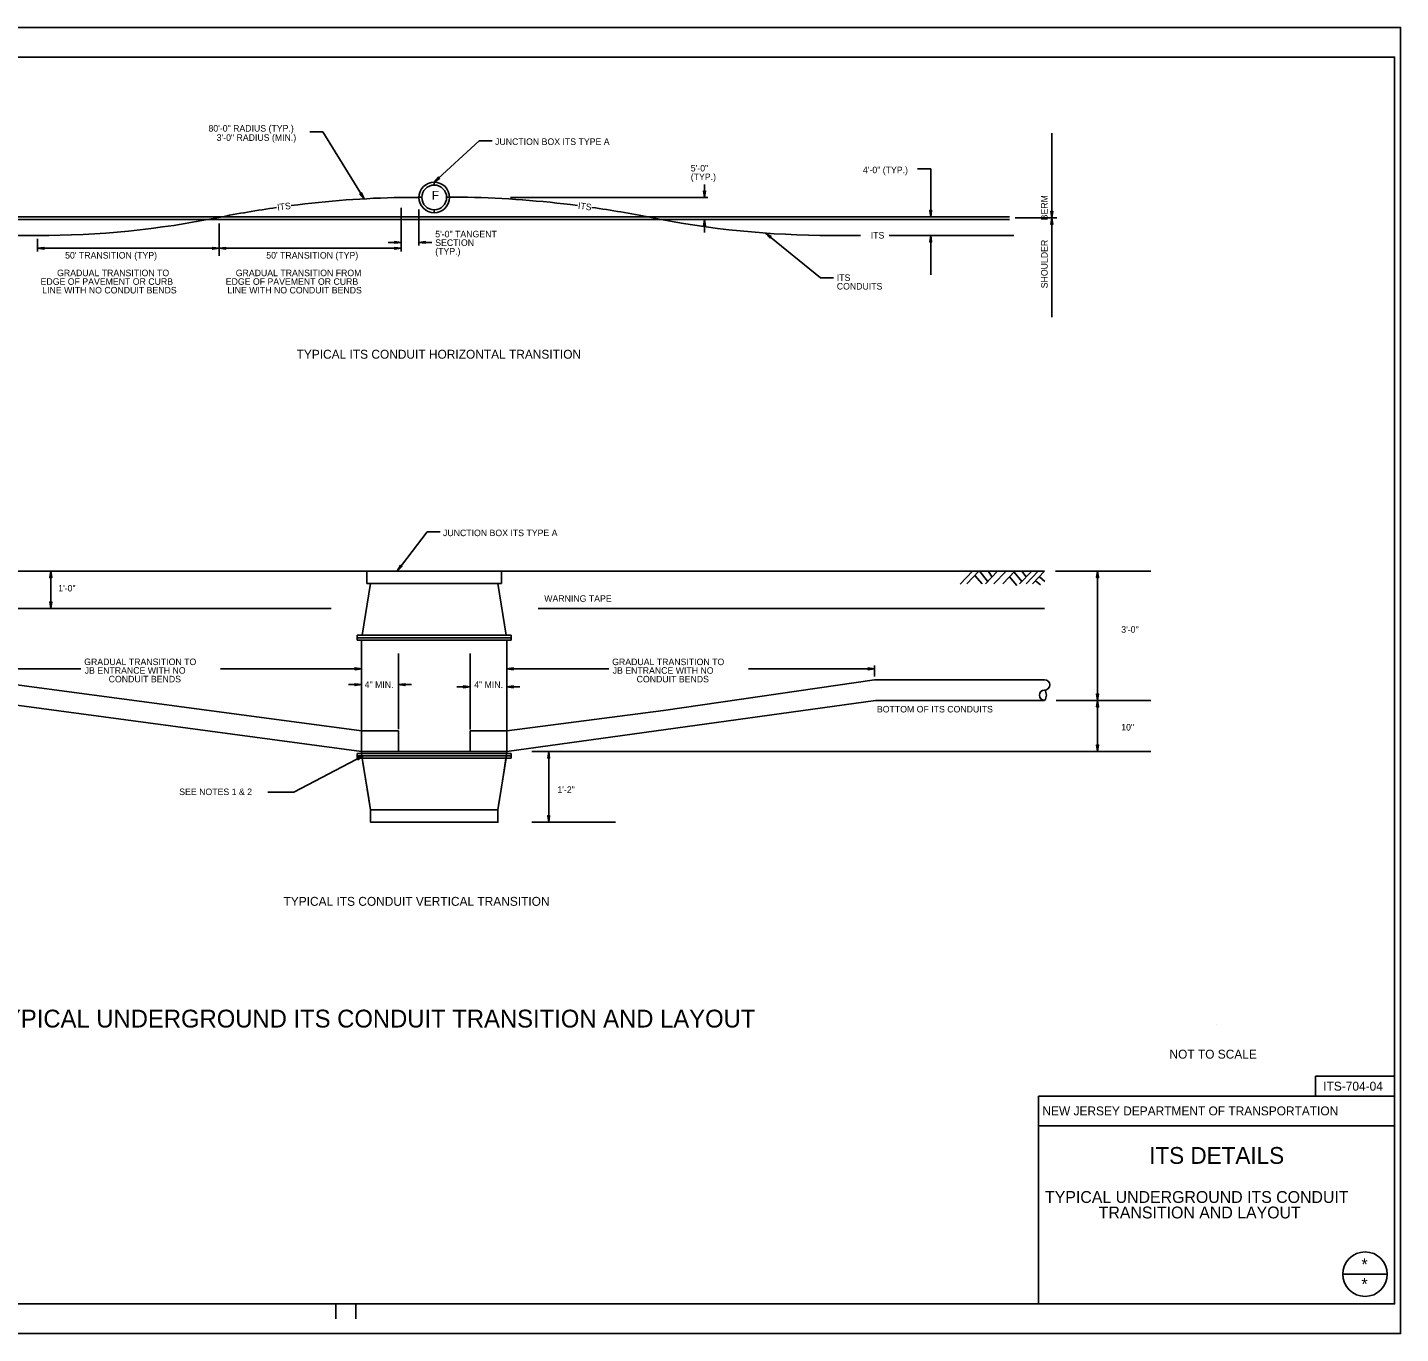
# Model space of a CAD drawing. Extents: x 508081 to 704973, y 495634 to 704964.
# Drawn here: x 508435 to 509129, y 495634 to 496294 of the extents above; entities that cross this region are included whole.
import ezdxf

# ---------------------------------------------------------------- set-up
doc = ezdxf.new("R2010")
doc.units = 0
doc.layers.add('1', color=7, linetype='Continuous')
doc.layers.add('41', color=7, linetype='Continuous')

msp = doc.modelspace()

# ---------------------------------------------------------------- linework, layer by layer
at = {"layer": '1'}
for p, q in [((509129.07, 496293.88), (508080.9, 496293.88)), ((509126.07, 496278.88), (508136.07, 496278.88)), ((509126.07, 495648.88), (509126.07, 496278.88)), ((508577.94, 496241.19), (508584.54, 496241.19)), ((508605.42, 496207.25), (508584.54, 496241.19)), ((508640.83, 496215.71), (508663.51, 496236.64)), ((508670.11, 496236.64), (508663.51, 496236.64)), ((508952.9, 496197.69), (508952.9, 496240.51)), ((508952.9, 496240.51), (508952.9, 496228.01)), ((508885.08, 496222.49), (508891.68, 496222.49)), ((508891.68, 496198.11), (508891.68, 496222.49)), ((508640.83, 496215.73), (508640.83, 496214.26)), ((508640.83, 496214.26), (508640.83, 496215.73)), ((508640.83, 496214.26), (508640.83, 496215.73)), ((508640.83, 496214.26), (508640.83, 496215.73)), ((508777.42, 496214.57), (508777.42, 496207.97)), ((508952.9, 496197.69), (508952.9, 496216.67)), ((508624.11, 496208), (508633.27, 496208)), ((508634.62, 496208.06), (508633.04, 496208.06)), ((508633.04, 496208.06), (508634.62, 496208.06)), ((508633.04, 496208.06), (508634.62, 496208.06)), ((508634.62, 496208.06), (508633.04, 496208.06)), ((508647.04, 496208.06), (508648.62, 496208.06)), ((508648.62, 496208.06), (508647.04, 496208.06)), ((508647.04, 496208.06), (508648.62, 496208.06)), ((508648.62, 496208.06), (508647.04, 496208.06)), ((508657.65, 496208.06), (508648.46, 496208.06)), ((508679.4, 496207.97), (508779.07, 496207.97)), ((508624.11, 496202.79), (508624.11, 496180.65)), ((508624.11, 496201.14), (508624.11, 496183.63)), ((508633.09, 496201.95), (508633.09, 496183.63)), ((508640.83, 496200.27), (508640.83, 496201.74)), ((508640.83, 496201.74), (508640.83, 496200.27)), ((508640.83, 496200.27), (508640.83, 496201.74)), ((508640.83, 496200.27), (508640.83, 496201.74)), ((508351.13, 496198.13), (508931.47, 496198.19)), ((508351.13, 496196.75), (508931.47, 496196.81)), ((508532.22, 496194.8), (508532.22, 496178.49)), ((508777.42, 496190.2), (508777.42, 496196.8)), ((508777.65, 496196.8), (508779.07, 496196.8)), ((508934.44, 496197.69), (508955.49, 496197.69)), ((508952.9, 496197.69), (508952.9, 496147.43)), ((508952.9, 496197.69), (508952.9, 496187.93)), ((508403.83, 496188.69), (508440.33, 496188.69)), ((508440.33, 496187.04), (508440.33, 496180.65)), ((508808.14, 496190), (508835.99, 496167.39)), ((508856.14, 496188.75), (508841.42, 496188.75)), ((508933.69, 496188.75), (508870.68, 496188.75)), ((508891.68, 496188.78), (508891.68, 496168.83)), ((508532.22, 496182.3), (508440.33, 496182.3)), ((508532.22, 496182.3), (508624.11, 496182.3)), ((508617.51, 496185.28), (508624.11, 496185.28)), ((508639.69, 496185.28), (508633.09, 496185.28)), ((508842.59, 496167.39), (508835.99, 496167.39)), ((508952.9, 496147.43), (508952.9, 496166.41)), ((508622.14, 496019.2), (508637.19, 496038.95)), ((508643.79, 496038.95), (508637.19, 496038.95)), ((508324.89, 496019.2), (508949.25, 496019.2)), ((508447.08, 496019.2), (508447.08, 496000.29)), ((508604.41, 495986.74), (508608.64, 496012.89)), ((508610.34, 496019.1), (508606.78, 496019.1)), ((508606.78, 496019.1), (508606.78, 496012.89)), ((508606.78, 496012.89), (508608.64, 496012.89)), ((508608.64, 496012.89), (508612.4, 496012.89)), ((508610.34, 496019.1), (508671.31, 496019.1)), ((508672.99, 496012.89), (508612.4, 496012.89)), ((508671.31, 496019.1), (508674.86, 496019.1)), ((508677.23, 495986.74), (508672.99, 496012.89)), ((508672.99, 496012.89), (508674.86, 496012.89)), ((508674.86, 496019.1), (508674.86, 496012.89)), ((508912.84, 496019.2), (508906.62, 496012.6)), ((508908.34, 496019.2), (508949.25, 496019.2)), ((508916, 496019.2), (508909.9, 496012.7)), ((508913.9, 496016.92), (508917.65, 496012.79)), ((508916.47, 496019.01), (508920.44, 496014.07)), ((508925.5, 496019.2), (508919.41, 496012.7)), ((508920.84, 496019.01), (508922.66, 496016.14)), ((508929.78, 496019.2), (508923.62, 496012.67)), ((508934.22, 496019.2), (508928.19, 496012.76)), ((508931.53, 496016.29), (508935.28, 496011.82)), ((508933.81, 496018.67), (508937.78, 496013.95)), ((508942.72, 496019.2), (508936.63, 496012.7)), ((508937.66, 496019.14), (508939.88, 496016.2)), ((508945.94, 496019.2), (508939.85, 496012.7)), ((508949.25, 496019.2), (508943.19, 496012.76)), ((508944.66, 496014.17), (508947.1, 496012.23)), ((508946.6, 496016.35), (508949.38, 496013.85)), ((508954.7, 496019.2), (509002.92, 496019.2)), ((508975.99, 496019.2), (508975.99, 495953.84)), ((508324.89, 496000.29), (508588.82, 496000.29)), ((508693.39, 496000.29), (508949.25, 496000.29)), ((508677.23, 495986.74), (508601.92, 495986.74)), ((508601.92, 495985.51), (508601.92, 495986.74)), ((508604.91, 495985.51), (508601.92, 495985.51)), ((508601.92, 495985.51), (508601.92, 495984.27)), ((508604.91, 495985.51), (508676.72, 495985.51)), ((508676.72, 495985.51), (508679.72, 495985.51)), ((508677.23, 495986.74), (508679.72, 495986.74)), ((508679.72, 495985.51), (508679.72, 495986.74)), ((508679.72, 495985.51), (508679.72, 495984.27)), ((508601.92, 495984.27), (508677.47, 495984.27)), ((508604.17, 495984.27), (508604.17, 495927.05)), ((508677.47, 495984.27), (508677.47, 495927.05)), ((508679.72, 495984.27), (508677.47, 495984.27)), ((508622.72, 495939.3), (508622.72, 495977.56)), ((508658.91, 495939.17), (508658.91, 495977.56)), ((508863.36, 495965.89), (508863.36, 495971.45)), ((508462.33, 495969.82), (508410.71, 495969.82)), ((508410.71, 495964.26), (508604.17, 495938.39)), ((508532.83, 495969.82), (508604.17, 495969.82)), ((508604.17, 495966.84), (508604.17, 495960.14)), ((508622.72, 495966.84), (508622.72, 495960.14)), ((508658.91, 495967.23), (508658.91, 495959.03)), ((508729.09, 495969.8), (508677.47, 495969.8)), ((508756.61, 495948.74), (508863.36, 495964.24)), ((508799.59, 495969.8), (508863.36, 495969.8)), ((508949.25, 495964.24), (508863.36, 495964.24)), ((508863.36, 495964.24), (508949.25, 495964.24)), ((508597.57, 495961.79), (508604.17, 495961.79)), ((508622.72, 495961.79), (508629.32, 495961.79)), ((508652.31, 495960.68), (508658.91, 495960.68)), ((508684.07, 495960.68), (508677.47, 495960.68)), ((508604.17, 495927.99), (508411.07, 495953.86)), ((508863.72, 495953.84), (508677.47, 495927.99)), ((508863.72, 495953.84), (508949.25, 495953.84)), ((508949.25, 495953.84), (508863.72, 495953.84)), ((508955.01, 495953.84), (509002.92, 495953.84)), ((508975.99, 495953.84), (508975.99, 495927.99)), ((508677.47, 495938.39), (508756.61, 495948.74)), ((508604.17, 495938.39), (508622.75, 495938.39)), ((508622.75, 495938.39), (508622.75, 495927.99)), ((508658.91, 495938.39), (508658.91, 495927.99)), ((508658.91, 495938.39), (508677.47, 495938.39)), ((508622.75, 495936.24), (508622.75, 495936.24)), ((508604.91, 495925.81), (508569.87, 495907.52)), ((508601.92, 495927.05), (508601.92, 495925.81)), ((508677.47, 495927.05), (508601.92, 495927.05)), ((508604.91, 495925.81), (508601.92, 495925.81)), ((508601.92, 495925.81), (508601.92, 495924.58)), ((508604.41, 495924.58), (508601.92, 495924.58)), ((508602.2, 495925.81), (508679.72, 495925.81)), ((508604.17, 495927.99), (508622.75, 495927.99)), ((508604.41, 495924.58), (508679.72, 495924.58)), ((508604.41, 495924.58), (508608.64, 495898.47)), ((508658.91, 495927.99), (508677.47, 495927.99)), ((508677.23, 495924.58), (508672.99, 495898.47)), ((508677.47, 495927.05), (508679.72, 495927.05)), ((508679.72, 495927.05), (508679.72, 495925.81)), ((508679.72, 495925.81), (508679.72, 495924.58)), ((508690.13, 495927.99), (509002.89, 495927.99)), ((508698.69, 495927.99), (508698.69, 495892.22)), ((508569.87, 495907.52), (508556.84, 495907.52)), ((508608.64, 495892.22), (508608.64, 495898.47)), ((508608.64, 495898.47), (508672.99, 495898.47)), ((508672.99, 495892.22), (508672.99, 495898.47)), ((508609.22, 495892.22), (508608.64, 495892.22)), ((508609.22, 495892.22), (508672.42, 495892.22)), ((508672.99, 495892.22), (508672.42, 495892.22)), ((508690.13, 495892.22), (508732.35, 495892.22)), ((509036.12, 495790.06), (509036.12, 495790.06)), ((509086.12, 495753.88), (509086.12, 495763.88)), ((509086.12, 495763.88), (509126.12, 495763.88)), ((509126.12, 495753.88), (508946.12, 495753.88)), ((508946.12, 495753.88), (508946.12, 495648.88)), ((509126.12, 495738.88), (508946.12, 495738.88)), ((509111.12, 495663.88), (509099.87, 495663.88)), ((509111.12, 495663.88), (509122.37, 495663.88)), ((508136.07, 495648.88), (509126.07, 495648.88)), ((508591.07, 495641.38), (508591.07, 495648.88)), ((508601.19, 495641.32), (508601.19, 495648.88)), ((509129.07, 495633.88), (508080.9, 495633.88))]:
    msp.add_line(p, q, dxfattribs=at)
for points in [[(508640.83, 496215.71), (508643.58, 496217.61), (508643, 496217.71), (508642.94, 496218.3)], [(508640.83, 496215.71), (508643.58, 496217.61), (508643, 496217.71), (508642.94, 496218.3)], [(508605.42, 496207.25), (508604.09, 496210.32), (508603.87, 496209.77), (508603.28, 496209.82)], [(508605.42, 496207.25), (508604.09, 496210.32), (508603.87, 496209.77), (508603.28, 496209.82)], [(508777.42, 496207.97), (508777.89, 496211.28), (508777.42, 496210.92), (508776.95, 496211.28)], [(508777.42, 496207.97), (508777.89, 496211.28), (508777.42, 496210.92), (508776.95, 496211.28)], [(508891.68, 496198.11), (508892.15, 496201.42), (508891.68, 496201.06), (508891.2, 496201.42)], [(508891.68, 496198.11), (508892.15, 496201.42), (508891.68, 496201.06), (508891.2, 496201.42)], [(508952.9, 496197.69), (508953.37, 496200.99), (508952.9, 496200.64), (508952.42, 496200.99)], [(508952.9, 496197.69), (508953.37, 496200.99), (508952.9, 496200.64), (508952.42, 496200.99)], [(508777.42, 496196.8), (508776.95, 496193.49), (508777.42, 496193.84), (508777.89, 496193.49)], [(508777.42, 496196.8), (508776.95, 496193.49), (508777.42, 496193.84), (508777.89, 496193.49)], [(508952.9, 496197.69), (508952.42, 496194.38), (508952.9, 496194.73), (508953.37, 496194.38)], [(508808.14, 496190), (508810.41, 496187.55), (508810.43, 496188.14), (508811, 496188.28)], [(508808.14, 496190), (508810.41, 496187.55), (508810.43, 496188.14), (508811, 496188.28)], [(508891.68, 496188.78), (508891.2, 496185.47), (508891.68, 496185.83), (508892.15, 496185.47)], [(508440.33, 496182.3), (508443.64, 496181.82), (508443.28, 496182.3), (508443.64, 496182.77)], [(508440.33, 496182.3), (508443.64, 496181.82), (508443.28, 496182.3), (508443.64, 496182.77)], [(508532.22, 496182.3), (508528.91, 496182.77), (508529.27, 496182.3), (508528.91, 496181.82)], [(508532.22, 496182.3), (508528.91, 496182.77), (508529.27, 496182.3), (508528.91, 496181.82)], [(508532.22, 496182.3), (508535.53, 496181.82), (508535.17, 496182.3), (508535.53, 496182.77)], [(508532.22, 496182.3), (508535.53, 496181.82), (508535.17, 496182.3), (508535.53, 496182.77)], [(508624.11, 496185.28), (508620.8, 496185.75), (508621.16, 496185.28), (508620.8, 496184.81)], [(508624.11, 496185.28), (508620.8, 496185.75), (508621.16, 496185.28), (508620.8, 496184.81)], [(508624.11, 496182.3), (508620.8, 496182.77), (508621.16, 496182.3), (508620.8, 496181.82)], [(508624.11, 496182.3), (508620.8, 496182.77), (508621.16, 496182.3), (508620.8, 496181.82)], [(508633.09, 496185.28), (508636.4, 496184.81), (508636.05, 496185.28), (508636.4, 496185.75)], [(508622.14, 496019.2), (508624.52, 496021.54), (508623.93, 496021.55), (508623.77, 496022.11)], [(508447.08, 496019.2), (508446.61, 496015.89), (508447.08, 496016.25), (508447.55, 496015.89)], [(508447.08, 496019.2), (508446.61, 496015.89), (508447.08, 496016.25), (508447.55, 496015.89)], [(508975.99, 496019.2), (508975.52, 496015.89), (508975.99, 496016.25), (508976.47, 496015.89)], [(508975.99, 496019.2), (508975.52, 496015.89), (508975.99, 496016.25), (508976.47, 496015.89)], [(508447.08, 496000.29), (508447.55, 496003.6), (508447.08, 496003.24), (508446.61, 496003.6)], [(508447.08, 496000.29), (508447.55, 496003.6), (508447.08, 496003.24), (508446.61, 496003.6)], [(508604.17, 495969.82), (508600.86, 495970.3), (508601.22, 495969.82), (508600.86, 495969.35)], [(508677.47, 495969.8), (508680.77, 495969.33), (508680.42, 495969.8), (508680.77, 495970.28)], [(508863.36, 495969.8), (508860.05, 495970.28), (508860.41, 495969.8), (508860.05, 495969.33)], [(508604.17, 495961.79), (508600.86, 495962.27), (508601.22, 495961.79), (508600.86, 495961.32)], [(508604.17, 495961.79), (508600.86, 495962.27), (508601.22, 495961.79), (508600.86, 495961.32)], [(508622.72, 495961.79), (508626.03, 495961.32), (508625.68, 495961.79), (508626.03, 495962.27)], [(508622.72, 495961.79), (508626.03, 495961.32), (508625.68, 495961.79), (508626.03, 495962.27)], [(508658.91, 495960.68), (508655.6, 495961.15), (508655.96, 495960.68), (508655.6, 495960.2)], [(508677.47, 495960.68), (508680.77, 495960.2), (508680.42, 495960.68), (508680.77, 495961.15)], [(508975.99, 495953.84), (508976.47, 495957.14), (508975.99, 495956.79), (508975.52, 495957.14)], [(508975.99, 495953.84), (508976.47, 495957.14), (508975.99, 495956.79), (508975.52, 495957.14)], [(508975.99, 495953.84), (508975.52, 495950.53), (508975.99, 495950.88), (508976.47, 495950.53)], [(508975.99, 495953.84), (508975.52, 495950.53), (508975.99, 495950.88), (508976.47, 495950.53)], [(508975.99, 495927.99), (508976.47, 495931.29), (508975.99, 495930.94), (508975.52, 495931.29)], [(508604.91, 495925.81), (508601.76, 495924.7), (508602.29, 495924.45), (508602.2, 495923.86)], [(508604.91, 495925.81), (508601.76, 495924.7), (508602.29, 495924.45), (508602.2, 495923.86)], [(508604.17, 495927.99), (508622.75, 495927.99), (508658.91, 495927.99), (508677.47, 495927.99), (508676.25, 495918.55), (508674.49, 495907.73), (508673.71, 495902.94), (508672.99, 495898.47), (508672.99, 495895.52), (508672.99, 495892.22), (508608.64, 495892.22), (508608.64, 495894.99), (508608.64, 495896.4), (508608.64, 495898.47), (508607.38, 495906.28), (508605.61, 495917.14), (508604.75, 495922.45), (508604.41, 495924.58), (508604.17, 495927.05), (508604.17, 495927.99)], [(508698.69, 495927.99), (508698.22, 495924.68), (508698.69, 495925.03), (508699.16, 495924.68)], [(508698.69, 495892.22), (508699.16, 495895.53), (508698.69, 495895.17), (508698.22, 495895.53)], [(508698.69, 495892.22), (508699.16, 495895.53), (508698.69, 495895.17), (508698.22, 495895.53)]]:
    msp.add_lwpolyline(points, close=True, dxfattribs=at)
msp.add_circle((509111.12, 495663.88), 11.25, dxfattribs=at)
for centre, radius, start, end in [((508640.83, 496207.99), 7.72, 90, 180), ((508640.83, 496207.99), 7.72, 90, 180), ((508640.83, 496207.99), 6.25, 90, 180), ((508640.83, 496207.99), 6.25, 90, 180), ((508640.83, 496207.99), 7.72, 0, 90), ((508640.83, 496207.99), 7.72, 0, 90), ((508640.83, 496207.99), 6.25, 0, 90), ((508640.83, 496207.99), 6.25, 0, 90), ((508640.83, 496207.99), 7.72, 180, 270), ((508640.83, 496207.99), 7.72, 180, 270), ((508640.83, 496207.99), 6.25, 180, 270), ((508640.83, 496207.99), 6.25, 180, 270), ((508640.83, 496207.99), 6.25, 270, 0), ((508640.83, 496207.99), 7.72, 270, 360), ((508640.83, 496207.99), 6.25, 270, 0), ((508640.83, 496207.99), 7.72, 270, 360), ((508949.25, 495961.64), 2.6, 270, 90), ((508949.25, 495956.44), 2.6, 90, 270), ((508946, 495956.44), 4.16, 321.31781, 38.68219)]:
    msp.add_arc(centre, radius, start, end, dxfattribs=at)
for centre, major_axis, ratio, start_param, end_param in [((508634.76, 495686.78), (0, 521.34), 0.999975, 0.020404, 0.127367), ((508646.99, 495686.83), (0, 521.34), 0.999975, 6.155818, 6.262781), ((508634.76, 495686.78), (0, 521.34), 0.999975, 0.141567, 0.198476), ((508646.99, 495686.83), (0, 521.34), 0.999975, 6.084709, 6.141619), ((508440.35, 496655.85), (0, 467.13), 0.994707, 3.141593, 3.340069), ((508841.41, 496655.9), (0, 467.13), 0.994707, 2.943117, 3.141593)]:
    msp.add_ellipse(centre, major_axis=major_axis, ratio=ratio, start_param=start_param, end_param=end_param, dxfattribs=at)
at = {"layer": '41'}
for points in [[(508080.9, 496293.88), (509129.07, 496293.88), (509129.07, 495633.88), (508080.9, 495633.88)], [(508136.07, 496278.88), (509126.07, 496278.88), (509126.07, 495648.88), (508136.07, 495648.88)]]:
    msp.add_lwpolyline(points, close=True, dxfattribs=at)

# ---------------------------------------------------------------- texts
at = {"layer": '1'}
for s, height, p in [('80\'-0" RADIUS (TYP.)', 3.3, (508526.76, 496241.26)), ('3\'-0" RADIUS (MIN.)', 3.3, (508530.93, 496236.59)), ('JUNCTION BOX ITS TYPE A', 3.3, (508671.57, 496234.52)), ('5\'-0"', 3.3, (508770.46, 496221.11)), ('4\'-0" (TYP.)', 3.3, (508857.44, 496220.22)), ('(TYP.)', 3.3, (508770.46, 496216.75)), ('5\'-0" TANGENT', 3.3, (508641.34, 496187.83)), ('SECTION', 3.3, (508641.34, 496183.47)), ('ITS', 3.3, (508861.38, 496187.21)), ("50' TRANSITION (TYP)", 3.3, (508454.34, 496177.1)), ("50' TRANSITION (TYP)", 3.3, (508555.98, 496177.1)), ('(TYP.)', 3.3, (508641.34, 496179.12)), ('EDGE OF PAVEMENT OR CURB ', 3.3, (508441.94, 496163.83)), ('GRADUAL TRANSITION TO', 3.3, (508450.28, 496168.19)), ('EDGE OF PAVEMENT OR CURB ', 3.3, (508535.5, 496163.83)), ('GRADUAL TRANSITION FROM', 3.3, (508540.55, 496168.19)), ('ITS', 3.3, (508844.24, 496165.8)), ('LINE WITH NO CONDUIT BENDS', 3.3, (508442.79, 496159.47)), ('LINE WITH NO CONDUIT BENDS', 3.3, (508536.35, 496159.47)), ('CONDUITS', 3.3, (508844.24, 496161.44)), ('TYPICAL ITS CONDUIT HORIZONTAL TRANSITION', 4.5, (508571.29, 496126.49)), ('JUNCTION BOX ITS TYPE A', 3.3, (508645.26, 496036.83)), ('1\'-0"', 3.3, (508450.83, 496008.88)), ('WARNING TAPE', 3.3, (508696.41, 496003.65)), ('3\'-0"', 3.3, (508987.95, 495988.02)), ('GRADUAL TRANSITION TO', 3.3, (508463.98, 495971.67)), ('GRADUAL TRANSITION TO', 3.3, (508730.74, 495971.65)), ('JB ENTRANCE WITH NO ', 3.3, (508464.22, 495967.31)), ('CONDUIT BENDS', 3.3, (508476.35, 495962.95)), ('JB ENTRANCE WITH NO ', 3.3, (508730.98, 495967.29)), ('CONDUIT BENDS', 3.3, (508743.1, 495962.93)), ('4" MIN.', 3.3, (508605.7, 495960.14)), ('4" MIN.', 3.3, (508661.04, 495960.14)), ('BOTTOM OF ITS CONDUITS', 3.3, (508864.51, 495947.74)), ('10"', 3.3, (508987.95, 495938.62)), ('SEE NOTES 1 & 2', 3.3, (508512, 495905.98)), ('1\'-2"', 3.3, (508703.08, 495907.05)), ('TYPICAL ITS CONDUIT VERTICAL TRANSITION', 4.5, (508564.69, 495850.03)), ('TYPICAL UNDERGROUND ITS CONDUIT TRANSITION AND LAYOUT', 9, (508416.6, 495788.53)), ('NOT TO SCALE', 4.5, (509012.33, 495772.81)), ('ITS-704-04', 4.5, (509090.04, 495756.63)), ('NEW JERSEY DEPARTMENT OF TRANSPORTATION', 4.5, (508948.15, 495744.13)), ('ITS DETAILS', 8.5, (509002.06, 495719.63)), ('TYPICAL UNDERGROUND ITS CONDUIT', 6, (508949.45, 495699.88)), ('TRANSITION AND LAYOUT', 6, (508976.56, 495692.05)), ('*', 6, (509109.34, 495665.85)), ('*', 6, (509109.34, 495655.91))]:
    msp.add_text(s, height=height, dxfattribs=at).set_placement(p)
for s, height, rotation, p in [('F', 4.5, 360, (508639.59, 496206.82)), ('SHOULDER        BERM', 3.3, 90, (508950.76, 496162.08)), ('ITS', 3.3, 7.70438, (508561.74, 496201.31)), ('ITS', 3.3, 352.29562, (508713.31, 496202.28))]:
    msp.add_text(s, height=height, rotation=rotation, dxfattribs=at).set_placement(p)

doc.saveas('drawing.dxf')
